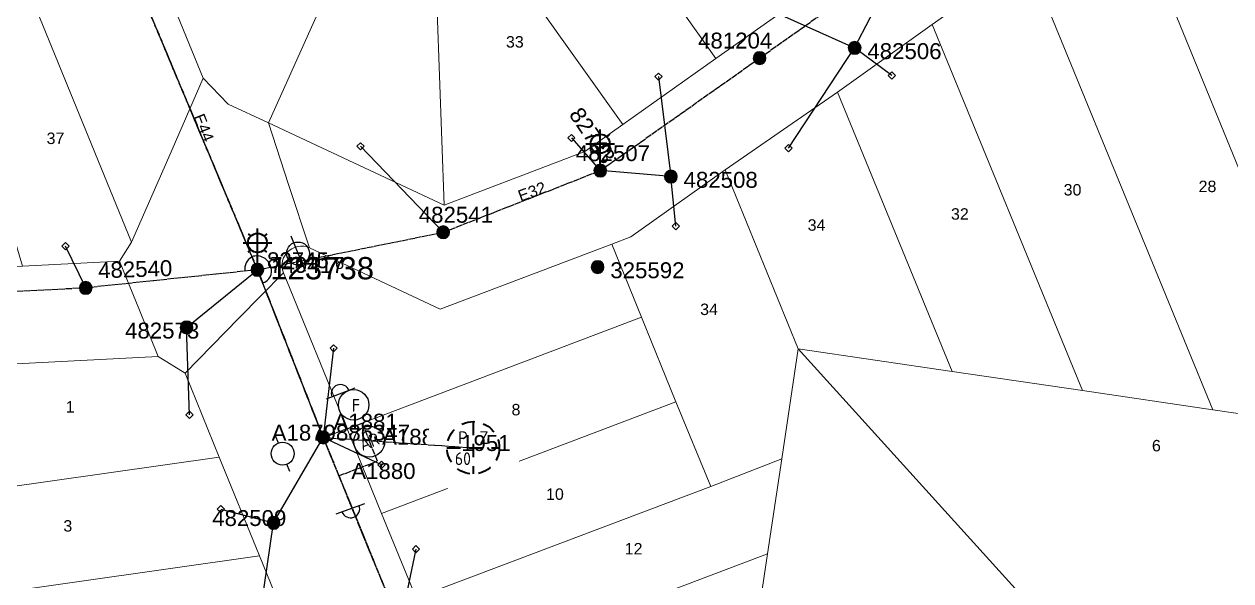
# Model space of a CAD drawing. Header units: metres. Extents: x 259786 to 261372, y 6264838 to 6265913.
# Drawn here: x 260282.4 to 260471.9, y 6265231.9 to 6265319.4 of the extents above; entities that cross this region are included whole.
import ezdxf
from ezdxf.enums import TextEntityAlignment as Align

# ---------------------------------------------------------------- set-up
doc = ezdxf.new("R2010")
doc.units = ezdxf.units.M
doc.linetypes.add('Cable Exist OH', pattern=[1, 1, 0])
doc.linetypes.add('Dash', pattern=[5, 3, -2])
doc.layers.get('0').update_dxf_attribs({"color": 6})
doc.layers.add('Cadastre Land Parcels_SP_EXT', color=9, linetype='Continuous', lineweight=5)
doc.layers.add('Cadastre Roads_SP_EXT', color=9, linetype='Continuous', lineweight=5)
for name, color, linetype in [('Equip_SL_EXT', 7, 'Continuous'), ('Equip_SP_HV_EXT', 7, 'Continuous'), ('Equip_SP_SL_EXT', 7, 'Continuous'), ('Mains_HV_EXT', 7, 'Continuous'), ('Mains_LV_EXT', 7, 'Continuous'), ('Mains_SL_EXT', 7, 'Continuous'), ('Services_SP_EXT', 7, 'Continuous'), ('SupportsOH_SP_TR_HV_LV_SL_EXT', 7, 'Continuous')]:
    doc.layers.add(name, color=color, linetype=linetype)
doc.styles.add('HVSW_LABEL', font='arial.ttf')
doc.styles.add('iecARIAL', font='arial.ttf', dxfattribs={"height": 2})
doc.styles.add('iecISOCP', font='isocp.shx')
doc.styles.add('IESYMBOL1', font='isocp.shx')
doc.styles.add('POLE_LABEL', font='arial.ttf')
doc.styles.add('SLCP_LABEL', font='arial.ttf', dxfattribs={"height": 3.5})
doc.styles.get("Standard").update_dxf_attribs({"font": 'arial.ttf'})
doc.styles.add('SWITCH_LABEL', font='arial.ttf', dxfattribs={"height": 2.5})

# ---------------------------------------------------------------- blocks, each defined once
blk = doc.blocks.new('SL_LANTERN_EXT')
at = {"lineweight": 40}
for p, q in [((0, 1.97), (0, 6.47)), ((-2.25, 4.22), (2.25, 4.22)), ((-1.46, 5.68), (-1.06, 5.28)), ((1.46, 5.68), (1.06, 5.28)), ((-1.46, 2.76), (-1.06, 3.16)), ((0, 0), (0, 2.72)), ((1.46, 2.76), (1.06, 3.16))]:
    blk.add_line(p, q, dxfattribs=at)
blk.add_circle((0, 4.22), 1.5, dxfattribs=at)
at = {"style": 'iecARIAL', "flags": 8}
blk.add_attdef('ASSET_NUM', (1.5, 1.5), '', height=2.5, dxfattribs=at)
for tag, p, height, flags in [('OPERATING_VOLTAGE', (0.98, -1.65), 0.2, 9), ('ORIENTATION', (0.98, -1.85), 0.2, 9), ('OWNED_BY', (0.98, -2.05), 0.2, 9), ('CONSTRUCTED_VOLTAGE', (0.98, -0.65), 0.2, 9), ('CONTROL_TYPE', (0.98, -0.85), 0.2, 9), ('LANTERN_PURPOSE', (0.98, -1.05), 0.2, 9), ('LANTERN_TYPE', (0.98, -1.25), 0.2, 9), ('NO_PHASES', (0.98, -1.45), 0.2, 9), ('LNUMBER', (2.18, -3.25), 2.5, 8), ('STATE', (0.98, -2.25), 0.2, 9), ('USAGE', (0.98, -2.45), 0.2, 9), ('CEXIST', (0.98, -2.65), 0.2, 9), ('CNEW', (0.98, -2.85), 0.2, 9), ('CNUMBER', (0.98, -3.05), 0.2, 9), ('CREMOVE', (0.98, -3.25), 0.2, 9), ('CREPLACE', (0.98, -3.45), 0.2, 9), ('LKINGHEIGHT', (0.98, -3.65), 0.2, 9), ('LBRACKET', (0.98, -3.85), 0.2, 9), ('LBRACKETVOCAB', (0.98, -4.05), 0.2, 9), ('LCATEGORY', (0.98, -4.25), 0.2, 9), ('LCHARGE1', (0.98, -4.45), 0.2, 9), ('LCHARGE1PERCENT', (0.98, -4.65), 0.2, 9), ('LCHARGE2', (0.98, -4.85), 0.2, 9), ('LCHARGE2PERCENT', (0.98, -5.05), 0.2, 9), ('LCHARGE3', (0.98, -5.25), 0.2, 9), ('LCHARGE3PERCENT', (0.98, -5.45), 0.2, 9), ('LEXIST', (0.98, -5.65), 0.2, 9), ('LLAMP', (0.98, -5.85), 0.2, 9), ('LLAMPVOCAB', (0.98, -6.05), 0.2, 9), ('LMAST', (0.98, -6.25), 0.2, 9), ('LMASTVOCAB', (0.98, -6.45), 0.2, 9), ('LNEW', (0.98, -6.65), 0.2, 9), ('LANTNUMBER', (0.98, -6.85), 0.2, 9), ('LOUTREACH', (0.98, -7.25), 0.2, 9), ('LOUTREACHVOCAB', (0.98, -7.45), 0.2, 9), ('LRATECODE', (0.98, -7.65), 0.2, 9), ('STREETNAME', (0.98, -9.25), 0.2, 9), ('SUBURB', (0.98, -9.45), 0.2, 1), ('LREMOVE', (0.98, -7.85), 0.2, 9), ('LREPLACE', (0.98, -8.05), 0.2, 9), ('LTYPE', (0.98, -8.25), 0.2, 9), ('LTYPEVOCAB', (0.98, -8.45), 0.2, 9), ('LEGEND', (0.98, -8.65), 0.2, 9), ('LOCATION', (0.98, -8.85), 0.2, 9), ('NOTES', (0.98, -9.05), 0.2, 9)]:
    blk.add_attdef(tag, p, '', height=height, dxfattribs=dict(flags=flags))
blk = doc.blocks.new('CCP_EXT')
at = {"flags": 9}
for tag, p in [('STATE', (0, -1.8)), ('NOTES', (0, -2))]:
    blk.add_attdef(tag, text='', height=0.2, dxfattribs=at).set_placement(p, align=Align.MIDDLE_LEFT)
blk.add_wipeout([(0, 0.57), (0.57, 0), (0, -0.57), (-0.57, 0)])
blk.add_lwpolyline([(-0.57, 0), (0, 0.57), (0.57, 0), (0, -0.57), (-0.57, 0)])
at = {"flags": 1}
blk.add_attdef('Z', (0, 0), '', height=0.2, dxfattribs=at)
at = {"flags": 9}
for tag, p in [('CCP_TYPE', (0, 0)), ('CONSTRUCTED_VOLTAGE', (0, -0.2)), ('OPERATING_VOLTAGE', (0, -0.6)), ('ORIENTATION', (0, -0.8)), ('OWNED_BY', (0, -1)), ('NO_PHASES', (0, -0.4)), ('USAGE', (0, -1.2)), ('LEGEND', (0, -1.4)), ('LIFE_SUPPORT', (0, -1.6))]:
    blk.add_attdef(tag, text='', height=0.2, dxfattribs=at).set_placement(p, align=Align.MIDDLE_LEFT)
blk = doc.blocks.new('AUTO_RECLOSER_EXT')
blk.add_wipeout([(0, 2.43), (-0.3, 2.41), (-0.6, 2.35), (-0.89, 2.26), (-1.17, 2.13), (-1.42, 1.96), (-1.66, 1.77), (-1.87, 1.55), (-2.05, 1.3), (-2.19, 1.04), (-2.31, 0.75), (-2.38, 0.46), (-2.42, 0.16), (-2.42, -0.15), (-2.38, -0.45), (-2.31, -0.75), (-2.2, -1.03), (-2.05, -1.3), (-1.87, -1.54), (-1.66, -1.77), (-1.43, -1.96), (-1.17, -2.12), (-0.9, -2.25), (-0.61, -2.35), (-0.31, -2.41), (0, -2.43), (0.3, -2.41), (0.6, -2.35), (0.89, -2.26), (1.17, -2.13), (1.42, -1.96), (1.66, -1.77), (1.87, -1.55), (2.05, -1.3), (2.19, -1.04), (2.31, -0.75), (2.38, -0.46), (2.42, -0.16), (2.42, 0.15), (2.38, 0.45), (2.31, 0.75), (2.2, 1.03), (2.05, 1.3), (1.87, 1.54), (1.66, 1.77), (1.43, 1.96), (1.17, 2.12), (0.9, 2.25), (0.61, 2.35), (0.31, 2.41)])
blk.add_circle((0, 0), 2.43)
at = {"insert": (0, 0), "char_height": 2, "width": 3.6298, "attachment_point": 5}
blk.add_mtext('{\\Fisocp|c0;AR}', dxfattribs=at)
at = {"style": 'SWITCH_LABEL'}
for tag, height, flags, p in [('ASSET_NUM', 2.5, 8, (2, 2)), ('STREET_CODE', 0.2, 9, (0, -0.2))]:
    blk.add_attdef(tag, text='', height=height, dxfattribs=dict(at, flags=flags)).set_placement(p, align=Align.MIDDLE_LEFT)
at = {"flags": 1}
blk.add_attdef('Z', (0, 0), '', height=0.2, dxfattribs=at)
at = {"flags": 9}
for tag, p in [('CONSTRUCTED_VOLTAGE', (0, -0.4)), ('OPERATING_VOLTAGE', (0, -0.8)), ('ORIENTATION', (0, -1)), ('OWNED_BY', (0, -1.2)), ('STATE', (0, -1.4)), ('NO_PHASES', (0, -0.6)), ('USAGE', (0, -1.6)), ('LEGEND', (0, -1.8)), ('STREETNAME', (0, -2.2)), ('SUBURB', (0, -2.4)), ('LOCATION', (0, -2)), ('NOTES', (0, -2.6))]:
    blk.add_attdef(tag, text='', height=0.2, dxfattribs=at).set_placement(p, align=Align.MIDDLE_LEFT)
blk = doc.blocks.new('POLE_EXT')
blk.add_hatch(color=256).paths.add_polyline_path([(-1, 0, 1), (1, 0, 1)])
blk.add_lwpolyline([(-1, 0, 1), (1, 0, 1)], format="xyb", close=True)
for tag, height, flags, p in [('pNumber', 2.5, 8, (-17.84, 2.07)), ('OWNED_BY', 0.2, 9, (1.35, -0.4)), ('SPECIAL_USE', 0.2, 9, (1.35, -0.8)), ('STATE', 0.2, 9, (1.35, -1)), ('cLV', 0.2, 9, (1.35, -1.4)), ('hDepth', 0.2, 9, (1.35, -1.6)), ('hDia', 0.2, 9, (1.35, -1.8)), ('PARENT', 0.2, 9, (1.35, -0.6)), ('USAGE', 0.2, 9, (1.35, -1.2)), ('cHV', 0.2, 9, (1.35, -2)), ('cLinedev', 0.2, 9, (1.35, -3.4)), ('pExisting', 0.2, 9, (1.35, -3.8)), ('LBRACKET', 0.2, 9, (1.35, -2.2)), ('LExisting', 0.2, 9, (1.35, -2.4)), ('LANTNUMBER', 0.2, 9, (1.35, -2.6)), ('LOther', 0.2, 9, (1.35, -2.8)), ('LRemove', 0.2, 9, (1.35, -3)), ('LEGEND', 0.2, 9, (1.35, -3.2)), ('LOCATION', 0.2, 9, (1.35, -3.6)), ('pFooting', 0.2, 9, (1.35, -4.4)), ('pNew', 0.2, 9, (1.35, -4.6)), ('pRelocate', 0.2, 9, (1.35, -5)), ('pRemove', 0.2, 9, (1.35, -5.2)), ('pReplace', 0.2, 9, (1.35, -5.4)), ('pStay', 0.2, 9, (1.35, -5.6)), ('PFNUMBER', 0.2, 9, (1.35, -4)), ('NEWPFNUMBER', 0.2, 9, (1.35, -4.2)), ('pType', 0.2, 9, (1.35, -5.8)), ('cspan', 0.2, 9, (1.35, -6)), ('STREETNAME', 0.2, 9, (1.35, -6.2)), ('SUBURB', 0.2, 9, (1.35, -6.4)), ('OPERATED_BY', 0.2, 9, (1.36, -7.01)), ('NOTES', 0.2, 9, (1.35, -6.6)), ('MAINTAINED_BY', 0.2, 9, (1.36, -6.81))]:
    blk.add_attdef(tag, text='', height=height, dxfattribs=dict(flags=flags)).set_placement(p, align=Align.MIDDLE_LEFT)
at = {"style": 'POLE_LABEL'}
for tag, height, flags, p in [('ASSET_NUM', 2.5, 8, (2, 2)), ('STRUCTURE_PLANT_NUMBER', 0.2, 9, (1.35, 0.03)), ('STREET_CODE', 0.2, 9, (1.35, -0.2))]:
    blk.add_attdef(tag, text='', height=height, dxfattribs=dict(at, flags=flags)).set_placement(p, align=Align.MIDDLE_LEFT)
at = {"flags": 1}
blk.add_attdef('Z', (1.35, -7.33), '', height=0.2, dxfattribs=at)
blk = doc.blocks.new('HV_ABS_CLOSED_EXT')
blk.add_line((-3, 6.87), (3, 6.87))
blk.add_circle((0, 6.87), 1.8)
at = {"style": 'HVSW_LABEL'}
for tag, height, flags, p in [('ASSET_NUM', 3.5, 8, (2, 2)), ('STREET_CODE', 0.2, 9, (0, -0.2))]:
    blk.add_attdef(tag, text='', height=height, dxfattribs=dict(at, flags=flags)).set_placement(p, align=Align.MIDDLE_LEFT)
at = {"flags": 1}
blk.add_attdef('Z', (0, 0), '', height=0.2, dxfattribs=at)
at = {"flags": 9}
for tag, p in [('ACTUAL_STATUS', (0, -0.4)), ('CONSTRUCTED_VOLTAGE', (0, -0.6)), ('OPERATING_VOLTAGE', (0, -1)), ('ORIENTATION', (0, -1.2)), ('OWNED_BY', (0, -1.4)), ('STATE', (0, -1.6)), ('SWITCH_TYPE', (0, -1.8)), ('NO_PHASES', (0, -0.8)), ('STREETNAME', (0, -2.6)), ('SUBURB', (0, -2.8)), ('USAGE', (0, -2)), ('LEGEND', (0, -2.2)), ('LOCATION', (0, -2.4)), ('NOTES', (0, -3))]:
    blk.add_attdef(tag, text='', height=0.2, dxfattribs=at).set_placement(p, align=Align.MIDDLE_LEFT)
blk = doc.blocks.new('HV_ABS_OPEN_EXT')
for p, q in [((-3, 6.87), (-1.8, 6.87)), ((1.8, 6.87), (3, 6.87))]:
    blk.add_line(p, q)
blk.add_circle((0, 6.87), 1.8)
for tag, height, flags, p in [('ASSET_NUM', 2.5, 8, (2, 2)), ('STREET_CODE', 0.2, 9, (1.5, 0)), ('ACTUAL_STATUS', 0.2, 9, (1.5, -0.2)), ('CONSTRUCTED_VOLTAGE', 0.2, 9, (1.5, -0.4)), ('OPERATING_VOLTAGE', 0.2, 9, (1.5, -0.8)), ('ORIENTATION', 0.2, 9, (1.5, -1)), ('OWNED_BY', 0.2, 9, (1.5, -1.2)), ('STATE', 0.2, 9, (1.5, -1.4)), ('SWITCH_TYPE', 0.2, 9, (1.5, -1.6)), ('NO_PHASES', 0.2, 9, (1.5, -0.6)), ('USAGE', 0.2, 9, (1.5, -1.8)), ('STREETNAME', 0.2, 9, (1.5, -2.4)), ('SUBURB', 0.2, 9, (1.5, -2.6)), ('OPERATED_BY', 0.2, 9, (1.5, -3.2)), ('Z', 0.2, 1, (1.5, -3.6)), ('LEGEND', 0.2, 9, (1.5, -2)), ('LOCATION', 0.2, 9, (1.5, -2.2)), ('NOTES', 0.2, 9, (1.5, -2.8)), ('MAINTAINED_BY', 0.2, 9, (1.5, -3)), ('LABEL_ALIGNMENT', 0.2, 9, (1.5, -3.4))]:
    blk.add_attdef(tag, text='', height=height, dxfattribs=dict(flags=flags)).set_placement(p, align=Align.MIDDLE_LEFT)
blk = doc.blocks.new('HV_USL_CLOSED_EXT')
blk.add_line((2.4, 5.5), (-2.4, 5.5))
blk.add_lwpolyline([(1.44, 5.5, 0.414214), (0, 6.94, 0.414214), (-1.44, 5.5)], format="xyb")
for tag, height, flags, p in [('ASSET_NUM', 2.5, 8, (2, 2)), ('STREET_CODE', 0.2, 9, (1.5, 0)), ('ACTUAL_STATUS', 0.2, 9, (1.5, -0.2)), ('CONSTRUCTED_VOLTAGE', 0.2, 9, (1.5, -0.4)), ('OPERATING_VOLTAGE', 0.2, 9, (1.5, -0.8)), ('ORIENTATION', 0.2, 9, (1.5, -1)), ('OWNED_BY', 0.2, 9, (1.5, -1.2)), ('OPERATED_BY', 0.2, 9, (1.5, -1.4)), ('STATE', 0.2, 9, (1.5, -1.8)), ('NO_PHASES', 0.2, 9, (1.5, -0.6)), ('MAINTAINED_BY', 0.2, 9, (1.5, -1.6)), ('SWITCH_TYPE', 0.2, 9, (1.5, -2)), ('STREETNAME', 0.2, 9, (1.5, -2.8)), ('SUBURB', 0.2, 9, (1.5, -3)), ('Z', 0.2, 1, (1.5, -3.6)), ('USAGE', 0.2, 9, (1.5, -2.2)), ('LEGEND', 0.2, 9, (1.5, -2.4)), ('LOCATION', 0.2, 9, (1.5, -2.6)), ('NOTES', 0.2, 9, (1.5, -3.2)), ('LABEL_ALIGNMENT', 0.2, 9, (1.5, -3.4))]:
    blk.add_attdef(tag, text='', height=height, dxfattribs=dict(flags=flags)).set_placement(p, align=Align.MIDDLE_LEFT)
blk = doc.blocks.new('FAULT_INDICATOR_MANUAL_EXT')
blk.add_circle((0, 0), 2.4)
at = {"insert": (-0.28, 0.92), "char_height": 2, "width": 1.2998, "attachment_point": 1, "style": 'iecISOCP'}
blk.add_mtext('F', dxfattribs=at)
for tag, height, flags, p in [('ASSET_NUM', 2.5, 8, (2, 2)), ('STREET_CODE', 0.2, 9, (1.5, 0)), ('CONSTRUCTED_VOLTAGE', 0.2, 9, (1.5, -0.2)), ('OPERATING_VOLTAGE', 0.2, 9, (1.5, -0.8)), ('ORIENTATION', 0.2, 9, (1.5, -1)), ('OWNED_BY', 0.2, 9, (1.5, -1.2)), ('STATE', 0.2, 9, (1.5, -1.4)), ('FLITE_NUMBER', 0.2, 9, (1.5, -0.4)), ('USAGE', 0.2, 9, (1.5, -1.6)), ('LEGEND', 0.2, 9, (1.5, -1.8)), ('INDICATOR_TYPE', 0.2, 9, (1.5, -0.6)), ('STREETNAME', 0.2, 9, (1.5, -2.2)), ('SUBURB', 0.2, 9, (1.5, -2.4)), ('Z', 0.2, 1, (1.5, -2.8)), ('LOCATION', 0.2, 9, (1.5, -2)), ('NOTES', 0.2, 9, (1.5, -2.6))]:
    blk.add_attdef(tag, text='', height=height, dxfattribs=dict(flags=flags)).set_placement(p, align=Align.MIDDLE_LEFT)
blk = doc.blocks.new('SLCP_ZELL_EXT')
blk.add_wipeout([(-0.24, 7.5), (-0.71, 7.47), (-1.17, 7.41), (-1.64, 7.32), (-2.09, 7.21), (-2.54, 7.06), (-2.98, 6.89), (-3.41, 6.69), (-3.82, 6.46), (-4.22, 6.21), (-4.6, 5.93), (-4.96, 5.63), (-5.31, 5.31), (-5.63, 4.96), (-5.93, 4.6), (-6.21, 4.22), (-6.46, 3.82), (-6.69, 3.41), (-6.89, 2.98), (-7.06, 2.54), (-7.21, 2.09), (-7.32, 1.64), (-7.41, 1.17), (-7.47, 0.71), (-7.5, 0.24), (-7.5, -0.24), (-7.47, -0.71), (-7.41, -1.17), (-7.32, -1.64), (-7.21, -2.09), (-7.06, -2.54), (-6.89, -2.98), (-6.69, -3.41), (-6.46, -3.82), (-6.21, -4.22), (-5.93, -4.6), (-5.63, -4.96), (-5.31, -5.31), (-4.96, -5.63), (-4.6, -5.93), (-4.22, -6.21), (-3.82, -6.46), (-3.41, -6.69), (-2.98, -6.89), (-2.54, -7.06), (-2.09, -7.21), (-1.64, -7.32), (-1.17, -7.41), (-0.71, -7.47), (-0.24, -7.5), (0.24, -7.5), (0.71, -7.47), (1.17, -7.41), (1.64, -7.32), (2.09, -7.21), (2.54, -7.06), (2.98, -6.89), (3.41, -6.69), (3.82, -6.46), (4.22, -6.21), (4.6, -5.93), (4.96, -5.63), (5.31, -5.31), (5.63, -4.96), (5.93, -4.6), (6.21, -4.22), (6.46, -3.82), (6.69, -3.41), (6.89, -2.98), (7.06, -2.54), (7.21, -2.09), (7.32, -1.64), (7.41, -1.17), (7.47, -0.71), (7.5, -0.24), (7.5, 0.24), (7.47, 0.71), (7.41, 1.17), (7.32, 1.64), (7.21, 2.09), (7.06, 2.54), (6.89, 2.98), (6.69, 3.41), (6.46, 3.82), (6.21, 4.22), (5.93, 4.6), (5.63, 4.96), (5.31, 5.31), (4.96, 5.63), (4.6, 5.93), (4.22, 6.21), (3.82, 6.46), (3.41, 6.69), (2.98, 6.89), (2.54, 7.06), (2.09, 7.21), (1.64, 7.32), (1.17, 7.41), (0.71, 7.47), (0.24, 7.5)])
at = {"linetype": 'Dash', "lineweight": 40, "ltscale": 0.7}
for p, q in [((0, 4.11), (0, -4.11)), ((-4.11, 0), (4.11, 0))]:
    blk.add_line(p, q, dxfattribs=at)
blk.add_circle((0, 0), 4.11, dxfattribs=at)
at = {"lineweight": 40, "style": 'IESYMBOL1'}
for s, p in [('P', (-1.6, 0)), ('Z', (1.7, 0)), ('60', (-1.61, -3.31))]:
    blk.add_text(s, height=2, dxfattribs=at).set_placement(p, align=Align.BOTTOM_CENTER)
at = {"style": 'SLCP_LABEL'}
for tag, height, flags, p in [('ASSET_NUM', 2.5, 8, (2, 2)), ('STREET_CODE', 0.2, 9, (0, -0.2))]:
    blk.add_attdef(tag, text='', height=height, dxfattribs=dict(at, flags=flags)).set_placement(p, align=Align.MIDDLE_LEFT)
at = {"flags": 1}
blk.add_attdef('Z', (0, 0), '', height=0.2, dxfattribs=at)
at = {"flags": 9}
for tag, p in [('CONSTRUCTED_VOLTAGE', (0, -0.4)), ('CONTROL_TYPE', (0, -0.6)), ('OPERATING_VOLTAGE', (0, -1)), ('ORIENTATION', (0, -1.2)), ('OWNED_BY', (0, -1.4)), ('NO_PHASES', (0, -0.8)), ('USAGE', (0, -1.6)), ('LOCATION', (0, -1.8)), ('STATE', (0, -2)), ('NOTES', (0, -2.2))]:
    blk.add_attdef(tag, text='', height=0.2, dxfattribs=at).set_placement(p, align=Align.MIDDLE_LEFT)

msp = doc.modelspace()

# ---------------------------------------------------------------- linework, layer by layer
at = {"layer": 'Cadastre Land Parcels_SP_EXT', "linetype": 'Continuous'}
for points in [[(260408.01, 6265326.06), (260383.72, 6265360.12), (260364.88, 6265350.87), (260391.04, 6265314.06), (260408.01, 6265326.06)], [(260376.42, 6265303.65), (260391.04, 6265314.06), (260364.88, 6265350.87), (260348.54, 6265342.87), (260376.42, 6265303.65)], [(260479.18, 6265282.12), (260496.05, 6265289.01), (260472.31, 6265347.02), (260456.11, 6265338.52), (260479.18, 6265282.12)], [(260320.75, 6265303.92), (260337.58, 6265341.41), (260333.54, 6265341.22), (260313.44, 6265340.17), (260298.89, 6265339.4), (260310.52, 6265310.97), (260314.44, 6265306.87), (260320.75, 6265303.92)], [(260346.54, 6265341.89), (260337.58, 6265341.41), (260320.75, 6265303.92), (260348.36, 6265290.98), (260346.54, 6265341.89)], [(260348.36, 6265290.98), (260370.44, 6265299.4), (260376.42, 6265303.65), (260348.54, 6265342.87), (260346.54, 6265341.89), (260348.36, 6265290.98)], [(260490.01, 6265255.76), (260479.18, 6265282.12), (260456.11, 6265338.52), (260439.92, 6265329.98), (260469.12, 6265258.84), (260490.01, 6265255.76)], [(260469.12, 6265258.84), (260439.92, 6265329.98), (260425.02, 6265319.37), (260448.61, 6265261.86), (260469.12, 6265258.84)], [(260299.24, 6265285.16), (260281.97, 6265327.49), (260268.79, 6265326.79), (260282.12, 6265281.38), (260297.37, 6265282.18), (260299.24, 6265285.16)], [(260448.61, 6265261.86), (260425.02, 6265319.37), (260410.13, 6265308.77), (260428.14, 6265264.86), (260448.61, 6265261.86)], [(260428.14, 6265264.86), (260410.13, 6265308.77), (260392.49, 6265296.53), (260392.6, 6265296.28), (260403.96, 6265268.42), (260428.14, 6265264.86)], [(260403.96, 6265268.42), (260392.6, 6265296.28), (260392.49, 6265296.53), (260377.66, 6265286.01), (260374.71, 6265284.88), (260379.36, 6265273.37), (260384.77, 6265260.1), (260390.23, 6265246.79), (260401.38, 6265251.1), (260403.96, 6265268.42)], [(260327.23, 6265284.26), (260326.77, 6265284.43), (260326.3, 6265284.53), (260325.81, 6265284.55), (260325.33, 6265284.49), (260324.86, 6265284.36), (260324.42, 6265284.15), (260324.01, 6265283.87), (260323.66, 6265283.54), (260323.37, 6265283.15), (260323.13, 6265282.72), (260322.98, 6265282.26), (260322.89, 6265281.78), (260322.89, 6265281.3), (260322.96, 6265280.81), (260323.1, 6265280.35), (260333.11, 6265255.81), (260379.36, 6265273.37), (260374.71, 6265284.88), (260347.72, 6265274.64), (260327.23, 6265284.26)], [(260384.77, 6265260.1), (260379.36, 6265273.37), (260333.11, 6265255.81), (260338.52, 6265242.53), (260384.77, 6265260.1)], [(260313.02, 6265251.39), (260307.66, 6265264.56), (260303.43, 6265267.21), (260259.83, 6265264.95), (260260.6, 6265243.92), (260313.02, 6265251.39)], [(260403.86, 6265151.4), (260462.08, 6265204.19), (260403.96, 6265268.42), (260401.38, 6265251.1), (260399.16, 6265236.2), (260397.04, 6265222.13), (260391.1, 6265181.9), (260389, 6265167.78), (260396.59, 6265159.42), (260403.86, 6265151.4)], [(260514.88, 6265252.1), (260490.01, 6265255.76), (260469.12, 6265258.84), (260448.61, 6265261.86), (260428.14, 6265264.86), (260403.96, 6265268.42), (260462.08, 6265204.19), (260514.88, 6265252.1)], [(260390.23, 6265246.79), (260384.77, 6265260.1), (260338.52, 6265242.53), (260343.94, 6265229.25), (260390.23, 6265246.79)], [(260319.34, 6265235.85), (260313.02, 6265251.39), (260260.6, 6265243.92), (260261.2, 6265227.57), (260319.34, 6265235.85)], [(260399.16, 6265236.2), (260401.38, 6265251.1), (260390.23, 6265246.79), (260343.94, 6265229.25), (260348.89, 6265217.1), (260399.16, 6265236.2)], [(260325.69, 6265220.32), (260319.34, 6265235.85), (260261.2, 6265227.57), (260261.8, 6265211.21), (260325.69, 6265220.32)], [(260366.46, 6265192.67), (260397.04, 6265222.13), (260399.16, 6265236.2), (260348.89, 6265217.1), (260352.63, 6265207.93), (260366.46, 6265192.67)]]:
    msp.add_lwpolyline(points, close=True, dxfattribs=at)
at = {"layer": 'Mains_HV_EXT', "linetype": 'Cable Exist OH'}
for points in [[(260301.48, 6265322.74), (260319.03, 6265280.83)], [(260319.03, 6265280.83), (260329.36, 6265254.48), (260329.38, 6265254.45)]]:
    msp.add_lwpolyline(points, dxfattribs=at)
at = {"layer": 'Mains_LV_EXT', "linetype": 'Cable Exist OH'}
for points in [[(260319.03, 6265280.83), (260301.48, 6265322.74)], [(260348.2, 6265286.73), (260372.87, 6265296.42)], [(260319.03, 6265280.83), (260348.2, 6265286.73)], [(260319.03, 6265280.83), (260292.06, 6265277.98)], [(260329.36, 6265254.48), (260329.34, 6265255.48), (260329.36, 6265254.48), (260319.03, 6265280.83)], [(260292.06, 6265277.98), (260271.35, 6265276.9)]]:
    msp.add_lwpolyline(points, dxfattribs=at)
at = {"layer": 'Mains_LV_EXT', "linetype": 'Continuous'}
for points in [[(260318.15, 6265282.87, 0.303498), (260317.04, 6265280.62)], [(260321.12, 6265281.26, 0.451263), (260318.17, 6265282.88)], [(260319.84, 6265278.76, 0.4337), (260321.12, 6265281.26)]]:
    msp.add_lwpolyline(points, format="xyb", dxfattribs=at)
at = {"layer": 'Mains_SL_EXT', "linetype": 'Cable Exist OH'}
for points in [[(260301.48, 6265322.74), (260319.03, 6265280.83)], [(260319.03, 6265280.83), (260348.2, 6265286.73), (260372.87, 6265296.42)], [(260319.03, 6265280.83), (260292.06, 6265277.98), (260271.35, 6265276.9), (260225.83, 6265274.53), (260207.66, 6265266.32)], [(260319.03, 6265280.83), (260329.36, 6265254.48)]]:
    msp.add_lwpolyline(points, dxfattribs=at)
at = {"layer": 'Services_SP_EXT'}
for points in [[(260412.84, 6265315.7), (260420.21, 6265329.92)], [(260397.85, 6265322.43), (260412.84, 6265315.7)], [(260383.97, 6265295.48), (260372.87, 6265296.42)], [(260321.57, 6265241.06), (260329.36, 6265254.48)], [(260319.62, 6265227.71), (260321.57, 6265241.06)]]:
    msp.add_lwpolyline(points, dxfattribs=at)

# ---------------------------------------------------------------- block references
at = {"layer": 'Equip_SP_HV_EXT'}
ref = msp.add_blockref('HV_ABS_CLOSED_EXT', (260319.03, 6265280.83), dxfattribs=dict(at, rotation=291.9587631712857))
ref.add_attrib('ASSET_NUM', '123738', dxfattribs={"layer": '0', "height": 3.5, "style": 'HVSW_LABEL'}).set_placement((260321.03, 6265281.08), align=Align.MIDDLE_LEFT)
ref = msp.add_blockref('HV_ABS_OPEN_EXT', (260329.36, 6265254.48), dxfattribs=dict(at, rotation=111.7543234191982))
ref.add_attrib('ASSET_NUM', 'A1879', dxfattribs={"layer": '0', "height": 2.5}).set_placement((260331.36, 6265255.23), align=Align.MIDDLE_RIGHT)
at = {"layer": 'Equip_SP_SL_EXT'}
ref = msp.add_blockref('SL_LANTERN_EXT', (260372.87, 6265296.42), dxfattribs=at)
ref.add_attrib('ASSET_NUM', '82743', dxfattribs={"layer": '0', "height": 2.5, "rotation": 304.2784, "style": 'iecARIAL'}).set_placement((260374.37, 6265297.92), align=Align.MIDDLE_RIGHT)
ref = msp.add_blockref('SL_LANTERN_EXT', (260319.03, 6265280.83), dxfattribs=at)
ref.add_attrib('ASSET_NUM', '82745', dxfattribs={"layer": '0', "height": 2.5, "rotation": 0.048, "style": 'iecARIAL'}).set_placement((260320.53, 6265282.33), align=Align.MIDDLE_LEFT)
at = {"layer": 'SupportsOH_SP_TR_HV_LV_SL_EXT'}
ref = msp.add_blockref('POLE_EXT', (260397.9, 6265314.11), dxfattribs=at)
ref.add_attrib('ASSET_NUM', '481204', dxfattribs={"layer": '0', "height": 2.5, "style": 'POLE_LABEL'}).set_placement((260399.9, 6265314.86), align=Align.BOTTOM_RIGHT)
ref = msp.add_blockref('POLE_EXT', (260412.84, 6265315.7), dxfattribs=at)
ref.add_attrib('ASSET_NUM', '482506', dxfattribs={"layer": '0', "height": 2.5, "style": 'POLE_LABEL'}).set_placement((260414.84, 6265316.45), align=Align.TOP_LEFT)
ref = msp.add_blockref('POLE_EXT', (260383.97, 6265295.48), dxfattribs=at)
ref.add_attrib('ASSET_NUM', '482508', dxfattribs={"layer": '0', "height": 2.5, "rotation": 359.9396, "style": 'POLE_LABEL'}).set_placement((260385.97, 6265296.23), align=Align.TOP_LEFT)
ref = msp.add_blockref('POLE_EXT', (260348.2, 6265286.73), dxfattribs=at)
ref.add_attrib('ASSET_NUM', '482541', dxfattribs={"layer": '0', "height": 2.5, "style": 'POLE_LABEL'}).set_placement((260350.2, 6265287.48), align=Align.BOTTOM_CENTER)
ref = msp.add_blockref('POLE_EXT', (260292.06, 6265277.98), dxfattribs=at)
ref.add_attrib('ASSET_NUM', '482540', dxfattribs={"layer": '0', "height": 2.5, "rotation": 1.874, "style": 'POLE_LABEL'}).set_placement((260294.06, 6265278.74), align=Align.BOTTOM_LEFT)
ref = msp.add_blockref('POLE_EXT', (260319.03, 6265280.83), dxfattribs=at)
ref.add_attrib('ASSET_NUM', '749417', dxfattribs={"layer": '0', "height": 2.5, "rotation": 0.0229, "style": 'POLE_LABEL'}).set_placement((260321.03, 6265281.59), align=Align.MIDDLE_LEFT)
ref = msp.add_blockref('POLE_EXT', (260372.46, 6265281.26), dxfattribs=at)
ref.add_attrib('ASSET_NUM', '325592', dxfattribs={"layer": '0', "height": 2.5, "style": 'POLE_LABEL'}).set_placement((260374.46, 6265282.01), align=Align.TOP_LEFT)
ref = msp.add_blockref('POLE_EXT', (260307.89, 6265271.77), dxfattribs=at)
ref.add_attrib('ASSET_NUM', '482573', dxfattribs={"layer": '0', "height": 2.5, "rotation": 359.9328, "style": 'POLE_LABEL'}).set_placement((260309.89, 6265272.52), align=Align.TOP_RIGHT)

# ---------------------------------------------------------------- texts
at = {"layer": 'Cadastre Land Parcels_SP_EXT'}
for s, p in [('33', (260358.06, 6265315.76)), ('37', (260285.9, 6265300.6)), ('30', (260445.67, 6265292.51)), ('28', (260466.87, 6265293.04)), ('32', (260427.97, 6265288.71)), ('34', (260405.46, 6265286.97)), ('6', (260331.23, 6265280.96)), ('34', (260388.57, 6265273.72)), ('1', (260288.91, 6265258.4)), ('8', (260358.94, 6265257.95)), ('6', (260459.54, 6265252.29)), ('10', (260364.36, 6265244.67)), ('3', (260288.54, 6265239.68)), ('12', (260376.72, 6265236.09))]:
    msp.add_text(s, height=1.8, dxfattribs=at).set_placement(p)
at = {"layer": 'Mains_LV_EXT'}
for s, rotation, p in [('E44', 291.5792, (260308.94, 6265304.91)), ('E32', 20.3298, (260360.37, 6265291.51))]:
    msp.add_text(s, height=1.8, rotation=rotation, dxfattribs=at).set_placement(p)

# ---------------------------------------------------------------- next in the draw order: block references
at = {"layer": 'Services_SP_EXT'}
for p in [(260382.01, 6265311.19), (260418.69, 6265311.38), (260368.34, 6265301.55), (260335.2, 6265300.24), (260402.44, 6265299.96), (260384.77, 6265287.68), (260288.88, 6265284.56), (260331, 6265268.49), (260308.34, 6265258.02), (260338.52, 6265250.18), (260313.29, 6265243.22), (260343.93, 6265236.91)]:
    msp.add_blockref('CCP_EXT', p, dxfattribs=at)

# ---------------------------------------------------------------- next in the draw order: linework, layer by layer
at = {"layer": 'Cadastre Roads_SP_EXT', "linetype": 'Continuous'}
for points in [[(260196.48, 6265261.64), (260212.3, 6265262.46), (260228.13, 6265263.28), (260243.97, 6265264.1), (260259.83, 6265264.95), (260303.43, 6265267.21), (260300.48, 6265274.5), (260297.37, 6265282.18), (260282.12, 6265281.38), (260263.84, 6265280.43), (260245.56, 6265279.48), (260227.32, 6265278.52), (260212.09, 6265277.73), (260209.5, 6265280.58), (260216.01, 6265324.05), (260222.31, 6265366.2), (260225.86, 6265369.37), (260212.74, 6265369.97), (260212.38, 6265367.55), (260211.95, 6265364.73), (260204.35, 6265314.1), (260199.16, 6265279.5), (260196.87, 6265264.41), (260196.48, 6265261.64)], [(260298.89, 6265339.4), (260285.98, 6265370.96), (260273.56, 6265370.3), (260264.71, 6265369.83), (260281.97, 6265327.49), (260299.24, 6265285.16), (260305.09, 6265298.55), (260310.52, 6265310.97), (260298.89, 6265339.4)]]:
    msp.add_lwpolyline(points, close=True, dxfattribs=at)
msp.add_lwpolyline([(260479.37, 6265368.02), (260459.93, 6265357.81), (260440.49, 6265347.59), (260431.92, 6265343.08), (260424.94, 6265338.11), (260408.01, 6265326.06), (260391.04, 6265314.06), (260376.42, 6265303.65), (260370.44, 6265299.4), (260348.36, 6265290.98), (260320.75, 6265303.92), (260323.93, 6265294.26), (260327.23, 6265284.26), (260347.72, 6265274.64), (260374.71, 6265284.88), (260377.66, 6265286.01), (260392.49, 6265296.53), (260410.13, 6265308.77), (260425.02, 6265319.37), (260439.92, 6265329.98), (260456.11, 6265338.52), (260472.31, 6265347.02)], dxfattribs=at)
at = {"layer": 'Mains_LV_EXT', "linetype": 'Cable Exist OH'}
msp.add_lwpolyline([(260372.87, 6265296.42), (260397.9, 6265314.11), (260420.21, 6265329.92)], dxfattribs=at)
at = {"layer": 'Mains_SL_EXT', "linetype": 'Cable Exist OH'}
msp.add_lwpolyline([(260372.87, 6265296.42), (260397.9, 6265314.11), (260420.21, 6265329.92), (260454.66, 6265350.61)], dxfattribs=at)
at = {"layer": 'Services_SP_EXT'}
for points in [[(260402.44, 6265299.96), (260412.84, 6265315.7)], [(260418.69, 6265311.38), (260412.84, 6265315.7)], [(260382.01, 6265311.19), (260383.97, 6265295.48)], [(260368.34, 6265301.55), (260372.87, 6265296.42)], [(260335.2, 6265300.24), (260348.2, 6265286.73)], [(260384.77, 6265287.68), (260383.97, 6265295.48)], [(260292.06, 6265277.98), (260288.88, 6265284.56)], [(260308.34, 6265258.02), (260307.89, 6265271.77), (260319.03, 6265280.83)], [(260331, 6265268.49), (260329.36, 6265254.48)], [(260313.29, 6265243.22), (260321.57, 6265241.06)], [(260343.93, 6265236.91), (260341.42, 6265224.92)]]:
    msp.add_lwpolyline(points, dxfattribs=at)

# ---------------------------------------------------------------- next in the draw order: block references
at = {"layer": 'Equip_SP_HV_EXT'}
ref = msp.add_blockref('AUTO_RECLOSER_EXT', (260336.6, 6265253.83), dxfattribs=dict(at, rotation=21.05675557506584))
ref.add_attrib('ASSET_NUM', 'A1882', dxfattribs={"layer": '0', "height": 2.5, "style": 'SWITCH_LABEL'}).set_placement((260338.6, 6265254.58), align=Align.MIDDLE_LEFT)
at = {"layer": 'SupportsOH_SP_TR_HV_LV_SL_EXT'}
ref = msp.add_blockref('POLE_EXT', (260372.87, 6265296.42), dxfattribs=at)
ref.add_attrib('ASSET_NUM', '482507', dxfattribs={"layer": '0', "height": 2.5, "style": 'POLE_LABEL'}).set_placement((260374.87, 6265297.17), align=Align.BOTTOM_CENTER)
ref = msp.add_blockref('POLE_EXT', (260321.57, 6265241.06), dxfattribs=at)
ref.add_attrib('ASSET_NUM', '482509', dxfattribs={"layer": '0', "height": 2.5, "style": 'POLE_LABEL'}).set_placement((260323.57, 6265241.81), align=Align.MIDDLE_RIGHT)

# ---------------------------------------------------------------- next in the draw order: linework, layer by layer
at = {"layer": 'Cadastre Roads_SP_EXT', "linetype": 'Continuous'}
msp.add_lwpolyline([(260333.11, 6265255.81), (260323.1, 6265280.35), (260316.13, 6265273.22), (260307.66, 6265264.56), (260313.02, 6265251.39), (260319.34, 6265235.85), (260325.69, 6265220.32), (260332.02, 6265204.78), (260335.63, 6265196.66), (260339.73, 6265192.11), (260349.99, 6265180.8), (260360.22, 6265169.51), (260376.64, 6265151.43), (260382.35, 6265158.98), (260389, 6265167.78), (260366.46, 6265192.67), (260352.63, 6265207.93), (260348.89, 6265217.1), (260343.94, 6265229.25), (260338.52, 6265242.53), (260333.11, 6265255.81)], close=True, dxfattribs=at)
at = {"layer": 'Mains_HV_EXT', "linetype": 'Cable Exist OH'}
for points in [[(260329.36, 6265254.48), (260335.48, 6265256.72), (260336.64, 6265253.87)], [(260329.38, 6265254.45), (260341.42, 6265224.92)], [(260331.77, 6265248.45), (260337.88, 6265250.75), (260336.64, 6265253.9)]]:
    msp.add_lwpolyline(points, dxfattribs=at)
at = {"layer": 'Mains_LV_EXT', "linetype": 'Cable Exist OH'}
msp.add_lwpolyline([(260341.42, 6265224.92), (260329.36, 6265254.48)], dxfattribs=at)
at = {"layer": 'Services_SP_EXT'}
msp.add_lwpolyline([(260338.52, 6265250.18), (260329.36, 6265254.48)], dxfattribs=at)

# ---------------------------------------------------------------- next in the draw order: block references
at = {"layer": 'Equip_SP_HV_EXT'}
ref = msp.add_blockref('HV_USL_CLOSED_EXT', (260334.02, 6265256.21), dxfattribs=dict(at, rotation=20.84674137363522))
ref.add_attrib('ASSET_NUM', 'A1881', dxfattribs={"layer": '0', "height": 2.5}).set_placement((260336.02, 6265256.96), align=Align.MIDDLE_CENTER)
msp.add_blockref('FAULT_INDICATOR_MANUAL_EXT', (260334.14, 6265259.6), dxfattribs=at)
ref = msp.add_blockref('HV_USL_CLOSED_EXT', (260331.77, 6265248.45), dxfattribs=dict(at, rotation=200.0849676073883))
ref.add_attrib('ASSET_NUM', 'A1880', dxfattribs={"layer": '0', "height": 2.5}).set_placement((260333.77, 6265249.2), align=Align.MIDDLE_LEFT)
at = {"layer": 'SupportsOH_SP_TR_HV_LV_SL_EXT'}
ref = msp.add_blockref('POLE_EXT', (260329.36, 6265254.48), dxfattribs=at)
ref.add_attrib('ASSET_NUM', '886347', dxfattribs={"layer": '0', "height": 2.5, "style": 'POLE_LABEL'}).set_placement((260331.36, 6265255.23), align=Align.MIDDLE_LEFT)

# ---------------------------------------------------------------- next in the draw order: block references
at = {"layer": 'Equip_SL_EXT'}
ref = msp.add_blockref('SLCP_ZELL_EXT', (260352.91, 6265252.85), dxfattribs=at)
ref.add_attrib('ASSET_NUM', '1951', dxfattribs={"layer": '0', "height": 2.5, "style": 'SLCP_LABEL'}).set_placement((260354.91, 6265253.6), align=Align.MIDDLE_CENTER)

# ---------------------------------------------------------------- next in the draw order: linework, layer by layer
at = {"layer": 'Mains_SL_EXT', "linetype": 'Cable Exist OH'}
for points in [[(260329.36, 6265254.48), (260341.42, 6265224.92), (260354.5, 6265200)], [(260329.36, 6265254.48), (260352.91, 6265252.85)]]:
    msp.add_lwpolyline(points, dxfattribs=at)

doc.saveas('drawing.dxf')
